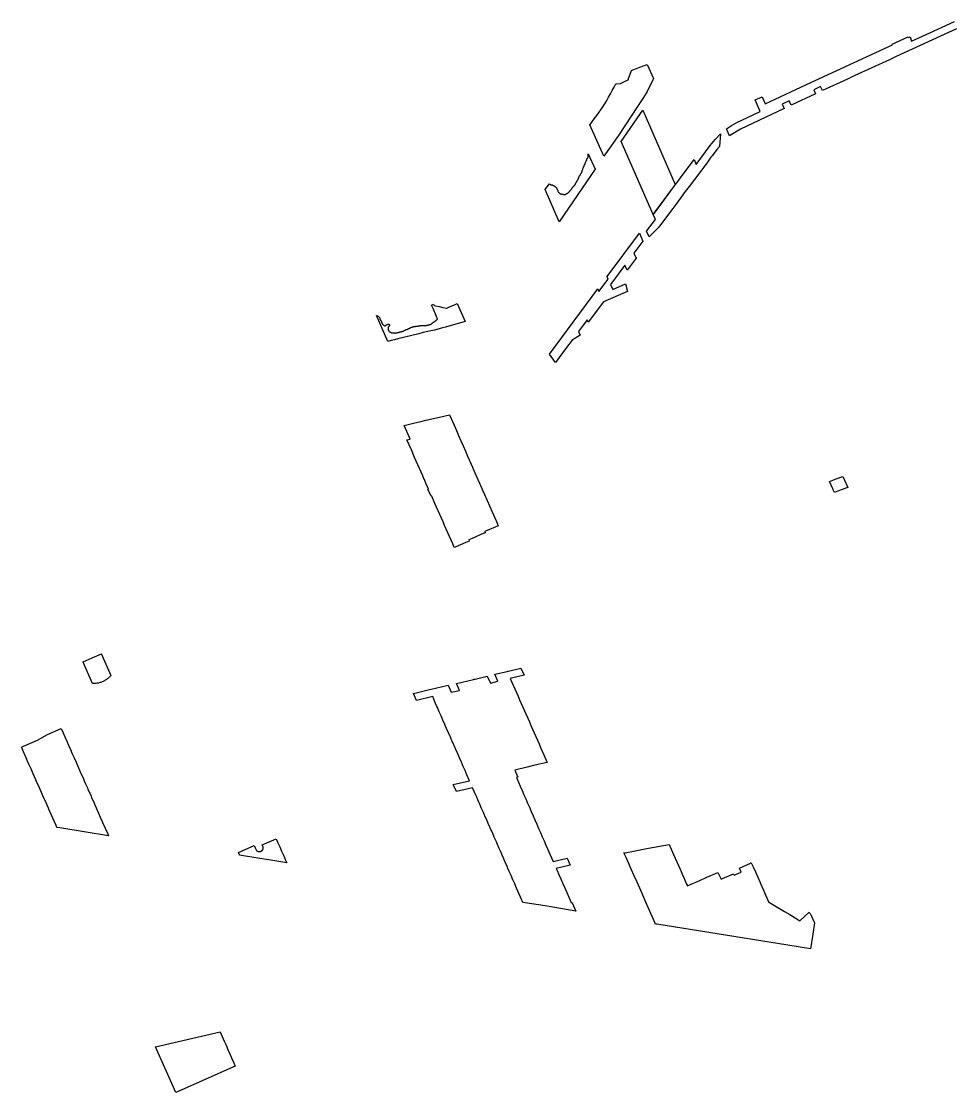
# Model space of a CAD drawing. Header units: inches. Extents: x 326978 to 343822, y 4677882 to 4690337.
# Drawn here: x 337767 to 340245, y 4686580 to 4689427 of the extents above; entities that cross this region are included whole.
import ezdxf

# ---------------------------------------------------------------- set-up
doc = ezdxf.new("R2010")
doc.units = ezdxf.units.IN
doc.header["$MEASUREMENT"] = 0
doc.layers.add('Parks', color=7, linetype='Continuous')

msp = doc.modelspace()

# ---------------------------------------------------------------- linework, layer by layer
at = {"layer": 'Parks'}
msp.add_lwpolyline([(340252.9224, 4689407.4716), (340092.4032, 4689333.6988), (340074.0272, 4689325.2556), (340027.0596, 4689303.6756), (339980.776, 4689282.502), (339962.5264, 4689274.0276), (339896.1648, 4689243.2104), (339891.4052, 4689254.2048), (339873.158, 4689245.7272), (339877.9104, 4689234.7496), (339812.826, 4689204.392), (339807.8696, 4689215.7924), (339789.4576, 4689206.964), (339794.6168, 4689195.8608), (339711.858, 4689156.9764), (339678.3527, 4689140.8504), (339649.2208, 4689123.0499), (339641.0041, 4689141.7961), (339654.4597, 4689150.3876), (339667.2284, 4689157.7044), (339730.6756, 4689188.0172), (339717.5472, 4689218.4792), (339735.8424, 4689226.8448), (339743.9148, 4689208.4212), (339865.044, 4689264.4688), (340082.0412, 4689364.4876), (340081.2436, 4689366.818), (340123.9632, 4689386.448), (340124.7172, 4689384.0972), (340129.1524, 4689386.1352), (340132.8832, 4689374.4328), (340181.5704, 4689396.8112), (340202.4884, 4689406.4256), (340246.8784, 4689427.1588)], dxfattribs=at)
for points in [[(339430.5877, 4689312.9895), (339447.3016, 4689275.0208), (339430.0612, 4689240.5336), (339420.2868, 4689225.2652), (339404.46, 4689200.5424), (339354.2404, 4689124.1192), (339314.734, 4689069.1892), (339278.0269, 4689152.1884), (339281.124, 4689156.4852), (339286.9712, 4689164.5976), (339292.8184, 4689172.71), (339298.666, 4689180.822), (339304.5112, 4689188.9312), (339305.504, 4689190.3568), (339311.2192, 4689198.5628), (339316.9348, 4689206.7684), (339317.848, 4689208.4092), (339322.7112, 4689217.1468), (339327.5744, 4689225.8844), (339332.4376, 4689234.6224), (339337.3012, 4689243.36), (339342.1644, 4689252.098), (339347.0276, 4689260.8356), (339349.0836, 4689261.066), (339359.0212, 4689262.1796), (339361.2712, 4689263.2032), (339370.3732, 4689267.344), (339379.4756, 4689271.4852), (339381.7288, 4689277.8292), (339385.076, 4689287.2524), (339388.4228, 4689296.6756), (339392.4024, 4689298.2168), (339401.7276, 4689301.8284), (339411.0528, 4689305.44), (339420.3776, 4689309.0512), (339430.5877, 4689312.9895)], [(339446.4104, 4688913.4664), (339361.3424, 4689107.9324), (339418.4444, 4689191.3152), (339505.054, 4688993.3068), (339446.4104, 4688913.4664)], [(339590.326, 4689053.328), (339569.7792, 4689025.8556), (339555.9212, 4689007.3264), (339541.5744, 4688988.1432), (339531.6316, 4688974.8492), (339520.6912, 4688960.2208), (339506.2016, 4688940.5496), (339498.2796, 4688929.7872), (339484.5244, 4688911.1008), (339461.286, 4688879.8584), (339435.606, 4688854.2104), (339428.816, 4688869.5024), (339452.0808, 4688900.4968), (339446.4104, 4688913.4664), (339554.7916, 4689059.892), (339560.3944, 4689047.0212), (339597.7734, 4689097.1849), (339610.6926, 4689113.2327), (339625.106, 4689127.9532), (339622.2264, 4689094.9921), (339615.6425, 4689087.0905), (339602.796, 4689070.0012), (339599.8572, 4689066.0716), (339590.326, 4689053.328)], [(339273.5536, 4689074.937), (339291.5416, 4689034.4016), (339257.2188, 4688983.6904), (339196.6268, 4688894.6836), (339159.2423, 4688979.9342), (339161.0932, 4688982.584), (339164.5097, 4688987.1954), (339170.4628, 4688995.2304), (339175.9412, 4688991.7744), (339176.7092, 4688992.3888), (339177.7588, 4688992.44), (339178.6804, 4688991.9536), (339179.6276, 4688991.6208), (339180.6004, 4688991.288), (339181.5476, 4688990.904), (339182.4948, 4688990.5456), (339183.3396, 4688989.9312), (339184.1332, 4688989.2912), (339184.9012, 4688988.5488), (339185.7972, 4688987.9344), (339186.4628, 4688987.0896), (339187.1284, 4688986.296), (339188.1524, 4688985.9888), (339188.8948, 4688985.2976), (339189.5092, 4688984.4016), (339189.9956, 4688983.4032), (339190.5076, 4688982.4304), (339190.7636, 4688981.3808), (339191.0196, 4688980.3568), (339191.4804, 4688979.384), (339191.9156, 4688978.4624), (339192.2996, 4688977.5152), (339192.6324, 4688976.4912), (339192.9396, 4688975.4672), (339193.426, 4688974.52), (339193.9892, 4688973.6752), (339194.5524, 4688972.8048), (339195.3204, 4688972.1392), (339196.1908, 4688971.6272), (339196.8564, 4688970.8336), (339197.4159, 4688969.9416), (339197.7524, 4688969.656), (339198.6228, 4688969.1184), (339199.5444, 4688968.7088), (339200.594, 4688968.5296), (339201.6948, 4688968.376), (339202.77, 4688968.2992), (339203.794, 4688968.0944), (339204.7924, 4688967.8128), (339205.8164, 4688967.6336), (339206.8148, 4688967.352), (339207.9412, 4688967.1984), (339209.1188, 4688967.1216), (339210.1172, 4688966.9936), (339211.1924, 4688966.9936), (339212.2164, 4688967.1216), (339213.1636, 4688967.4544), (339214.0084, 4688967.992), (339214.9044, 4688968.5296), (339215.826, 4688969.0928), (339216.7988, 4688969.528), (339217.7204, 4688969.9632), (339218.7444, 4688970.3472), (339219.7428, 4688970.7824), (339220.6388, 4688971.4736), (339221.3812, 4688972.1904), (339222.1236, 4688972.984), (339222.7636, 4688973.8288), (339223.3268, 4688974.6736), (339223.9668, 4688975.5952), (339224.658, 4688976.3632), (339225.3236, 4688977.208), (339225.938, 4688978.0016), (339226.6548, 4688978.7696), (339227.4228, 4688979.5632), (339228.1652, 4688980.2544), (339228.882, 4688981.0224), (339229.5732, 4688981.816), (339230.2132, 4688982.7632), (339230.7252, 4688983.6336), (339231.2628, 4688984.504), (339231.9028, 4688985.4256), (339232.5172, 4688986.296), (339233.362, 4688987.1152), (339234.1556, 4688987.9856), (339234.77, 4688988.7792), (339235.5124, 4688989.6496), (339236.2036, 4688990.4944), (339236.946, 4688991.3904), (339237.586, 4688992.184), (339238.3028, 4688993.0544), (339238.9428, 4688994.0016), (339239.4548, 4688994.872), (339239.9668, 4688995.9472), (339240.4276, 4688996.8944), (339240.9908, 4688997.7648), (339241.6308, 4688998.6352), (339242.2196, 4688999.5824), (339242.7572, 4689000.4528), (339243.1156, 4689001.4256), (339243.5508, 4689002.4496), (339244.0628, 4689003.32), (339244.7796, 4689004.1392), (339245.394, 4689004.9584), (339246.0852, 4689005.7776), (339246.5716, 4689006.6992), (339246.9044, 4689007.6976), (339247.1092, 4689008.7216), (339247.4164, 4689009.72), (339247.7748, 4689010.8208), (339248.1332, 4689011.768), (339248.5428, 4689012.7152), (339249.0548, 4689013.7392), (339249.4388, 4689014.8656), (339249.8228, 4689015.8896), (339250.4116, 4689016.7344), (339251.1028, 4689017.4768), (339251.8196, 4689018.3216), (339252.6388, 4689019.0896), (339253.2532, 4689019.9856), (339253.2788, 4689021.0352), (339253.7652, 4689021.9312), (339254.5844, 4689022.7504), (339255.1988, 4689023.5696), (339255.8132, 4689024.3632), (339256.4788, 4689025.336), (339256.8628, 4689026.4368), (339256.9652, 4689027.4352), (339257.1188, 4689028.4336), (339257.4004, 4689029.4832), (339257.7844, 4689030.4304), (339258.194, 4689031.5312), (339258.5524, 4689032.4784), (339258.9108, 4689033.5024), (339259.2436, 4689034.5008), (339259.474, 4689035.4992), (339259.7556, 4689036.7024), (339260.1396, 4689037.6496), (339260.7284, 4689038.6736), (339261.1892, 4689039.5952), (339261.5732, 4689040.568), (339261.9572, 4689041.6688), (339262.3156, 4689042.744), (339262.6996, 4689043.7168), (339263.1348, 4689044.664), (339263.6724, 4689045.5344), (339264.1844, 4689046.5072), (339264.6196, 4689047.5056), (339265.0292, 4689048.6064), (339265.4644, 4689049.528), (339265.7716, 4689050.6288), (339265.8484, 4689051.6272), (339266.3092, 4689052.6256), (339266.9236, 4689053.5728), (339267.3844, 4689054.4688), (339267.8964, 4689055.4672), (339268.4084, 4689056.4912), (339268.7412, 4689057.5152), (339269.074, 4689058.5392), (339269.458, 4689059.512), (339269.7908, 4689060.536), (339270.1748, 4689061.56), (339270.7636, 4689062.6096), (339271.5828, 4689063.4288), (339272.2228, 4689064.3248), (339272.7604, 4689065.3488), (339273.0932, 4689066.3728), (339273.298, 4689067.4992), (339273.3236, 4689068.6256), (339273.5028, 4689069.7264), (339273.5284, 4689070.8528), (339273.4004, 4689071.8768), (339273.3748, 4689072.9264), (339273.3748, 4689073.976), (339273.5536, 4689074.937)], [(339400.808, 4688797.9636), (339376.8244, 4688766.3064), (339371.13, 4688779.27), (339332.7848, 4688727.53), (339338.5184, 4688714.3668), (339372.7824, 4688729.3208), (339377.7868, 4688709.5584), (339314.1012, 4688681.7636), (339273.778, 4688627.5416), (339270.9, 4688633.9964), (339247.6608, 4688602.804), (339252.4249, 4688593.2829), (339230.962, 4688580.2244), (339215.9749, 4688560.151), (339186.355, 4688520.4787), (339170.2196, 4688542.4528), (339299.1304, 4688715.854), (339301.9628, 4688709.4856), (339326.306, 4688742.3328), (339323.5292, 4688748.7092), (339409.3824, 4688863.8564), (339418.4968, 4688843.184), (339394.9068, 4688811.3528), (339400.808, 4688797.9636)], [(338710.3407, 4688645.3611), (338710.5028, 4688645.432), (338711.6004, 4688644.8384), (338713.0532, 4688644.504), (338714.0564, 4688644.44), (338714.7988, 4688643.7232), (338715.57, 4688643.0304), (338716.3124, 4688642.3312), (338716.9684, 4688641.4688), (338717.7828, 4688640.848), (338718.3684, 4688639.9872), (338718.778, 4688639), (338719.1572, 4688638.0016), (338719.5332, 4688637.008), (338719.9508, 4688636.0272), (338720.4148, 4688635.0656), (338721.0292, 4688634.1872), (338721.6772, 4688633.344), (338722.2548, 4688632.4784), (338722.7204, 4688631.5152), (338723.1332, 4688630.592), (338723.5988, 4688629.6688), (338723.9908, 4688628.6736), (338724.3844, 4688627.7056), (338724.6116, 4688626.7232), (338724.8788, 4688625.6848), (338725.2084, 4688624.7024), (338725.5796, 4688623.7424), (338726.2708, 4688622.9344), (338726.9332, 4688622.1392), (338727.61, 4688621.352), (338728.346, 4688620.6512), (338729.098, 4688619.9632), (338729.994, 4688619.3744), (338730.8516, 4688618.8272), (338731.77, 4688618.2672), (338732.818, 4688618.0944), (338733.8212, 4688618.2128), (338734.8116, 4688618.5328), (338735.61, 4688619.216), (338736.4052, 4688619.8576), (338737.2932, 4688620.3392), (338738.21, 4688620.8016), (338739.1796, 4688621.2112), (338740.0996, 4688621.6336), (338741.0724, 4688621.9328), (338742.0868, 4688622.1216), (338743.0852, 4688622.008), (338744.1044, 4688621.7296), (338745.0996, 4688621.4592), (338745.8116, 4688620.6544), (338745.618, 4688619.656), (338745.0628, 4688618.7904), (338744.5284, 4688617.8704), (338743.9972, 4688616.9968), (338743.3044, 4688616.152), (338742.5956, 4688615.3808), (338741.986, 4688614.544), (338741.3924, 4688613.6624), (338741.3284, 4688612.6256), (338741.5796, 4688611.616), (338741.7828, 4688610.5808), (338741.8004, 4688609.5632), (338741.8932, 4688608.5552), (338742.0532, 4688607.5024), (338742.1604, 4688606.4448), (338742.5588, 4688605.448), (338743.1732, 4688604.5744), (338743.8404, 4688603.7968), (338744.5972, 4688603.0448), (338745.3988, 4688602.3328), (338746.1972, 4688601.704), (338747.0836, 4688601.1808), (338747.9956, 4688600.6272), (338748.962, 4688600.2816), (338749.9204, 4688599.9904), (338750.9556, 4688599.7232), (338751.97, 4688599.416), (338752.9668, 4688599.1568), (338754.0244, 4688598.9424), (338755.0884, 4688598.8448), (338756.0948, 4688598.8448), (338757.1396, 4688598.8448), (338758.1604, 4688598.8448), (338759.21, 4688598.8176), (338760.2212, 4688598.8256), (338761.2212, 4688598.9264), (338762.2324, 4688599.0528), (338763.2612, 4688599.1808), (338764.3236, 4688599.3008), (338765.3428, 4688599.576), (338766.3204, 4688599.9504), (338767.3348, 4688600.232), (338768.3524, 4688600.408), (338769.4052, 4688600.5904), (338770.4388, 4688600.8752), (338771.4228, 4688601.1952), (338772.426, 4688601.4224), (338773.4372, 4688601.6064), (338774.442, 4688601.8224), (338775.4452, 4688602.0384), (338776.4148, 4688602.3408), (338777.466, 4688602.6), (338778.4708, 4688602.8224), (338779.4452, 4688603.0848), (338780.442, 4688603.3936), (338781.4276, 4688603.744), (338782.3732, 4688604.1392), (338783.322, 4688604.6192), (338784.25, 4688605.1744), (338785.1844, 4688605.6816), (338786.0756, 4688606.136), (338787.0596, 4688606.5216), (338788.0276, 4688606.8576), (338788.9844, 4688607.2976), (338789.9252, 4688607.704), (338790.9012, 4688607.9824), (338791.922, 4688608.32), (338792.874, 4688608.7136), (338793.8532, 4688609.184), (338794.7684, 4688609.6624), (338795.7236, 4688610.0896), (338796.6436, 4688610.5728), (338797.6164, 4688611.0784), (338798.5572, 4688611.504), (338799.4884, 4688611.888), (338800.522, 4688612.2064), (338801.4356, 4688612.7184), (338802.3428, 4688613.1888), (338803.2756, 4688613.6272), (338804.2148, 4688613.9824), (338805.2884, 4688614.1712), (338806.3028, 4688614.4896), (338807.2164, 4688614.912), (338808.13, 4688615.4512), (338809.0692, 4688615.968), (338810.0804, 4688616.2288), (338811.1476, 4688616.3168), (338812.186, 4688616.352), (338813.25, 4688616.36), (338814.314, 4688616.4512), (338815.3188, 4688616.6208), (338816.346, 4688616.7472), (338817.3988, 4688616.8592), (338818.4724, 4688616.9392), (338819.4996, 4688617.0784), (338820.4868, 4688617.248), (338821.4756, 4688617.4048), (338822.45, 4688617.6912), (338823.4772, 4688617.736), (338824.474, 4688617.9536), (338825.4868, 4688618.1584), (338826.4948, 4688618.3584), (338827.5332, 4688618.5008), (338828.5956, 4688618.5632), (338829.6324, 4688618.6592), (338830.6676, 4688618.8144), (338831.7332, 4688618.9168), (338832.7428, 4688618.9744), (338833.7892, 4688618.9248), (338834.8292, 4688618.9088), (338835.8532, 4688618.7472), (338836.858, 4688618.4432), (338837.8756, 4688618.3296), (338838.874, 4688618.4352), (338839.8996, 4688618.576), (338840.9252, 4688618.736), (338841.9316, 4688618.8288), (338842.9316, 4688619.0112), (338843.954, 4688619.1408), (338844.954, 4688619.2352), (338845.9716, 4688619.3104), (338847.01, 4688619.4576), (338847.9988, 4688619.704), (338848.9684, 4688620.0448), (338849.9348, 4688620.3936), (338850.8868, 4688620.712), (338851.8452, 4688621.1104), (338852.8132, 4688621.5472), (338853.8196, 4688621.8368), (338854.7268, 4688622.264), (338855.6324, 4688622.744), (338856.5748, 4688623.1456), (338857.41, 4688623.7808), (338858.1748, 4688624.4288), (338858.9892, 4688625.0336), (338859.8532, 4688625.6144), (338860.706, 4688626.2048), (338861.5716, 4688626.7584), (338862.4468, 4688627.296), (338863.3172, 4688627.904), (338864.186, 4688628.4576), (338865.0148, 4688629.0464), (338865.8708, 4688629.6496), (338866.6468, 4688630.3232), (338867.3492, 4688631.0704), (338868.1204, 4688631.7648), (338868.9172, 4688632.3824), (338869.7108, 4688633.0096), (338870.5684, 4688633.5632), (338871.466, 4688634.088), (338872.242, 4688634.7632), (338872.6132, 4688635.7056), (338870.1242, 4688642.3642), (338866.6228, 4688651.7312), (338865.2452, 4688654.844), (338861.198, 4688663.9884), (338857.1508, 4688673.1328), (338862.5268, 4688675.488), (338863.9092, 4688672.3136), (338867.732, 4688671.4436), (338877.4828, 4688669.2248), (338887.2336, 4688667.006), (338896.9844, 4688664.7872), (338897.6664, 4688665.086), (338906.826, 4688669.0996), (338915.9852, 4688673.1128), (338925.1444, 4688677.1264), (338946.74, 4688629.1768), (338893.8438, 4688614.1791), (338886.2472, 4688612.2636), (338864.8108, 4688606.6236), (338846.8872, 4688602.7708), (338835.0724, 4688599.7676), (338823.2576, 4688596.7644), (338767.0992, 4688582.9868), (338758.2196, 4688580.8084), (338749.34, 4688578.63), (338740.4604, 4688576.4516), (338710.3407, 4688645.3611)], [(338957.3816, 4688261.6298), (338959.0156, 4688257.9184), (338965.7696, 4688242.5772), (338972.5236, 4688227.236), (338984.8544, 4688199.2268), (338993.5792, 4688179.4104), (338998.8636, 4688167.4076), (339005.0036, 4688153.4612), (339011.1436, 4688139.5148), (339017.2836, 4688125.5684), (339029.5636, 4688097.6752), (339034.4795, 4688086.5135), (338998.6074, 4688070.7644), (338999.8228, 4688067.9672), (338997.8824, 4688067.1168), (338996.1772, 4688066.3681), (338965.2395, 4688052.7474), (338956.0345, 4688048.6959), (338957.2912, 4688045.8232), (338948.0824, 4688041.7804), (338919.9608, 4688029.4348), (338917.4492, 4688028.3324), (338913.2348, 4688038.1344), (338908.9436, 4688047.9024), (338904.6528, 4688057.6708), (338900.362, 4688067.4388), (338896.0708, 4688077.2072), (338891.7796, 4688086.9756), (338887.4888, 4688096.7436), (338883.198, 4688106.512), (338878.9068, 4688116.2804), (338874.616, 4688126.0484), (338870.3248, 4688135.8168), (338866.034, 4688145.5848), (338857.44, 4688165.1492), (338855.6308, 4688164.7216), (338847.384, 4688183.4412), (338849.1932, 4688183.8688), (338846.4216, 4688190.178), (338842.1312, 4688199.944), (338837.9136, 4688209.544), (338837.8408, 4688209.7096), (338833.5504, 4688219.4756), (338829.26, 4688229.2416), (338824.9696, 4688239.0076), (338820.6788, 4688248.7736), (338816.3888, 4688258.5392), (338812.0984, 4688268.3052), (338803.5176, 4688287.8372), (338791.5816, 4688315.0064), (338800.172, 4688317.0188), (338798.302, 4688321.2756), (338784.206, 4688353.3644), (338794.5936, 4688355.7976), (338808.6908, 4688359.1), (338828.616, 4688363.7672), (338842.266, 4688366.9648), (338854.1356, 4688369.7452), (338866.0048, 4688372.526), (338877.874, 4688375.3064), (338889.7432, 4688378.0868), (338904.58, 4688381.5624), (338916.8604, 4688353.6692), (338923.096, 4688339.5056), (338929.0828, 4688325.9076), (338935.0692, 4688312.3096), (338941.0556, 4688298.7124), (338947.0424, 4688285.114), (338953.0288, 4688271.5164), (338957.3816, 4688261.6298)], [(339914.828, 4688204.5004), (339932.2776, 4688211.1028), (339950.6084, 4688217.7796), (339963.5364, 4688188.4432), (339945.8236, 4688181.4804), (339927.9564, 4688174.4564), (339924.6536, 4688182.0156), (339923.4328, 4688184.81), (339914.828, 4688204.5004)], [(337979.6952, 4687745.8128), (337979.9712, 4687745.1852), (337985.33, 4687733.0016), (338004.8889, 4687688.533), (338003.255, 4687686.6758), (338001.7339, 4687685.0751), (338000.1558, 4687683.5306), (337998.5228, 4687682.0443), (337996.837, 4687680.618), (337995.1007, 4687679.2538), (337993.3161, 4687677.9534), (337991.4856, 4687676.7184), (337989.6116, 4687675.5506), (337987.6964, 4687674.4514), (337985.7428, 4687673.4223), (337983.7531, 4687672.4646), (337981.73, 4687671.5797), (337979.6763, 4687670.7686), (337977.5944, 4687670.0324), (337975.4873, 4687669.3721), (337973.3577, 4687668.7885), (337971.2083, 4687668.2825), (337969.042, 4687667.8546), (337966.8616, 4687667.5055), (337964.67, 4687667.2356), (337962.4701, 4687667.0453), (337960.2647, 4687666.9348), (337958.0568, 4687666.9042), (337955.8492, 4687666.9536), (337936.2904, 4687711.422), (337930.9308, 4687723.6072), (337930.6548, 4687724.2352), (337955.1752, 4687735.024), (337979.6952, 4687745.8128)], [(339105.498, 4687084.244), (339099.7228, 4687085.1416), (339097.7388, 4687089.6696), (339097.0588, 4687091.2212), (339083.1264, 4687123.0152), (339078.234, 4687134.1808), (339078.1788, 4687134.3068), (339073.3412, 4687145.3468), (339068.4484, 4687156.5124), (339063.5556, 4687167.6784), (339060.198, 4687175.3408), (339058.6628, 4687178.844), (339053.77, 4687190.0096), (339050.2228, 4687198.1052), (339048.8772, 4687201.1756), (339043.9844, 4687212.3412), (339043.556, 4687213.3184), (339039.0916, 4687223.5072), (339036.89, 4687228.5316), (339034.1988, 4687234.6728), (339030.2236, 4687243.7452), (339029.3064, 4687245.8384), (339024.4132, 4687257.0044), (339023.5568, 4687258.9584), (339019.5208, 4687268.17), (339016.8908, 4687274.172), (339014.6276, 4687279.336), (339010.2244, 4687289.3852), (339009.7352, 4687290.5016), (339004.8424, 4687301.6672), (339003.558, 4687304.5984), (338999.9496, 4687312.8332), (338996.8916, 4687319.812), (338995.0568, 4687323.9988), (338990.164, 4687335.1648), (338985.2712, 4687346.3304), (338983.6384, 4687350.0572), (338980.3784, 4687357.4964), (338977.1124, 4687364.9496), (338975.4856, 4687368.662), (338970.5868, 4687379.8416), (338966.182, 4687389.8932), (338923.0488, 4687379.8908), (338914.8352, 4687398.6348), (338957.9712, 4687408.6308), (338951.0156, 4687424.504), (338949.3028, 4687428.4124), (338946.1228, 4687435.67), (338942.82, 4687443.2068), (338941.23, 4687446.8356), (338936.3372, 4687458.0012), (338931.4448, 4687469.1668), (338926.552, 4687480.3324), (338921.6588, 4687491.4984), (338916.7664, 4687502.664), (338915.5432, 4687505.4556), (338911.8736, 4687513.8296), (338909.4272, 4687519.4124), (338906.9812, 4687524.9952), (338903.3116, 4687533.3696), (338902.0884, 4687536.1608), (338897.1956, 4687547.3268), (338893.526, 4687555.7008), (338892.3028, 4687558.4924), (338887.41, 4687569.6584), (338882.5172, 4687580.8236), (338877.6244, 4687591.9892), (338872.732, 4687603.1552), (338871.5088, 4687605.9464), (338867.8392, 4687614.3208), (338862.9464, 4687625.4864), (338860.068, 4687632.0552), (338816.9804, 4687621.9484), (338808.7568, 4687640.6744), (338851.8472, 4687650.782), (338856.1636, 4687651.7948), (338901.3824, 4687662.402), (338909.5924, 4687643.6728), (338931.3196, 4687648.764), (338923.184, 4687667.3224), (338968.3912, 4687677.808), (338970.6924, 4687678.3936), (338970.7856, 4687678.4176), (338972.9904, 4687678.9784), (339005.1804, 4687686.6808), (339013.3412, 4687668.1024), (339033.2364, 4687672.824), (339025.0124, 4687691.5456), (339058.0452, 4687699.386), (339059.8444, 4687699.8132), (339061.6436, 4687700.24), (339094.676, 4687708.08), (339102.9, 4687689.3588), (339069.8708, 4687681.5192), (339068.0688, 4687681.0916), (339066.2664, 4687680.6636), (339069.7904, 4687672.6416), (339074.0804, 4687662.8752), (339078.3704, 4687653.1092), (339082.6608, 4687643.3428), (339086.9508, 4687633.5768), (339091.2408, 4687623.8108), (339095.5308, 4687614.0444), (339099.8208, 4687604.2784), (339104.1104, 4687594.512), (339108.4012, 4687584.746), (339112.6912, 4687574.98), (339116.9812, 4687565.2136), (339121.2712, 4687555.4476), (339125.5612, 4687545.6812), (339129.8516, 4687535.9152), (339134.1416, 4687526.1492), (339138.4316, 4687516.3828), (339142.7216, 4687506.6168), (339147.0116, 4687496.8508), (339151.3016, 4687487.0844), (339155.592, 4687477.3184), (339164.3252, 4687457.4372), (339131.2952, 4687449.5976), (339111.4, 4687444.876), (339078.3676, 4687437.0352), (339086.5239, 4687418.4672), (339084.8164, 4687417.8928), (339082.5688, 4687417.1112), (339087.932, 4687404.8524), (339092.818, 4687393.6852), (339097.704, 4687382.5168), (339102.59, 4687371.3488), (339107.4764, 4687360.1804), (339112.3624, 4687349.0128), (339117.2488, 4687337.8444), (339122.1348, 4687326.6764), (339127.0208, 4687315.508), (339131.9072, 4687304.3396), (339136.7932, 4687293.1716), (339141.6796, 4687282.0032), (339146.5656, 4687270.8356), (339151.4516, 4687259.6672), (339156.338, 4687248.4988), (339161.224, 4687237.3308), (339166.1104, 4687226.1616), (339171.6072, 4687213.5976), (339180.1434, 4687194.0143), (339217.6828, 4687202.928), (339225.9068, 4687184.2064), (339188.2777, 4687175.2212), (339190.5652, 4687170.2972), (339195.4464, 4687159.126), (339200.3272, 4687147.9552), (339205.208, 4687136.784), (339210.0884, 4687125.614), (339227.9924, 4687084.6368), (339230.842, 4687084.172), (339240.4432, 4687062.23), (339184.4328, 4687071.3672), (339158.6288, 4687075.5768), (339105.498, 4687084.244)], [(337931.482, 4687413.7108), (337933.6816, 4687408.7188), (337937.224, 4687400.68), (337942.14, 4687389.5244), (337943.5074, 4687386.4211), (337947.0739, 4687378.3273), (337948.4293, 4687375.2515), (337951.9897, 4687367.1715), (337953.3451, 4687364.0955), (337956.9048, 4687356.0168), (337958.2604, 4687352.9408), (337961.8028, 4687344.9024), (337971.6344, 4687322.5908), (337976.5496, 4687311.4364), (337981.4659, 4687300.2795), (337982.5368, 4687297.8492), (337996.0552, 4687267.1712), (337998.2852, 4687262.1104), (337868.4496, 4687283.0388), (337861.2853, 4687284.1609), (337858.89, 4687289.5724), (337846.0364, 4687318.6116), (337842.336, 4687326.9724), (337839.8688, 4687332.546), (337838.6352, 4687335.3328), (337834.9344, 4687343.6932), (337831.2336, 4687352.054), (337827.5328, 4687360.4144), (337823.832, 4687368.7748), (337820.1312, 4687377.1352), (337816.4304, 4687385.496), (337812.7296, 4687393.8564), (337809.0288, 4687402.2168), (337805.328, 4687410.5772), (337801.6276, 4687418.938), (337797.9268, 4687427.2984), (337794.226, 4687435.6588), (337792.3756, 4687439.8392), (337790.5252, 4687444.0196), (337786.8244, 4687452.38), (337783.1236, 4687460.7404), (337781.2732, 4687464.9208), (337779.4228, 4687469.1008), (337775.722, 4687477.4616), (337772.0212, 4687485.822), (337768.3204, 4687494.1824), (337766.7869, 4687497.6467), (337772.3644, 4687500.1016), (337809.5924, 4687516.4876), (337836.3528, 4687531.3388), (337872.5912, 4687547.3548), (337877.5072, 4687536.1992), (337882.4228, 4687525.0436), (337887.3384, 4687513.888), (337892.2544, 4687502.7324), (337897.17, 4687491.5768), (337902.0856, 4687480.4212), (337907.0016, 4687469.2656), (337911.9172, 4687458.11), (337923.2356, 4687432.4244), (337931.482, 4687413.7108)], [(338409.7057, 4687231.7227), (338407.0332, 4687237.7988), (338444.0172, 4687254.0596), (338448.5648, 4687243.7412), (338453.4812, 4687232.5856), (338458.3972, 4687221.4304), (338463.3132, 4687210.2748), (338465.7716, 4687204.6968), (338468.2296, 4687199.1192), (338472.076, 4687190.3912), (338424.5308, 4687198.0176), (338400.9032, 4687201.7756), (338346.866, 4687210.33), (338346.1296, 4687212.004), (338343.6756, 4687217.5832), (338385.798, 4687236.1172), (338388.2524, 4687230.538), (338391.4968, 4687223.1615), (338391.7727, 4687222.9058), (338392.0574, 4687222.6599), (338392.3504, 4687222.4241), (338392.6515, 4687222.1986), (338392.9603, 4687221.9838), (338393.2764, 4687221.7799), (338393.5995, 4687221.5872), (338393.929, 4687221.4058), (338394.2647, 4687221.2361), (338394.6061, 4687221.0782), (338394.9528, 4687220.9323), (338395.3044, 4687220.7985), (338395.6605, 4687220.6772), (338396.0205, 4687220.5683), (338396.3842, 4687220.4721), (338396.751, 4687220.3886), (338397.1204, 4687220.318), (338397.4921, 4687220.2603), (338397.8656, 4687220.2156), (338398.2405, 4687220.184), (338398.6162, 4687220.1655), (338398.9923, 4687220.1601), (338399.3684, 4687220.1678), (338399.744, 4687220.1887), (338400.1186, 4687220.2226), (338400.4918, 4687220.2697), (338400.8632, 4687220.3297), (338401.2322, 4687220.4026), (338401.5984, 4687220.4884), (338401.9615, 4687220.5869), (338402.3208, 4687220.698), (338402.6761, 4687220.8216), (338403.0269, 4687220.9575), (338403.3727, 4687221.1056), (338403.7131, 4687221.2656), (338404.0477, 4687221.4374), (338404.3761, 4687221.6208), (338404.6979, 4687221.8156), (338405.0128, 4687222.0215), (338405.3202, 4687222.2382), (338405.6199, 4687222.4655), (338405.9115, 4687222.7032), (338406.1946, 4687222.9509), (338406.4689, 4687223.2083), (338406.734, 4687223.4751), (338406.9897, 4687223.7511), (338407.2355, 4687224.0358), (338407.4713, 4687224.3288), (338407.6967, 4687224.63), (338407.9115, 4687224.9388), (338408.1154, 4687225.2549), (338408.3081, 4687225.578), (338408.4894, 4687225.9076), (338408.6591, 4687226.2433), (338408.8169, 4687226.5847), (338408.9628, 4687226.9314), (338409.0965, 4687227.2831), (338409.2178, 4687227.6391), (338409.3266, 4687227.9992), (338409.4228, 4687228.3629), (338409.5062, 4687228.7297), (338409.5768, 4687229.0991), (338409.6344, 4687229.4709), (338409.679, 4687229.8444), (338409.7106, 4687230.2192), (338409.7291, 4687230.5949), (338409.7344, 4687230.971), (338409.7266, 4687231.3471), (338409.7057, 4687231.7227)], [(339803.8408, 4686971.0744), (339594.1764, 4687004.6948), (339455.7724, 4687026.8884), (339452.2284, 4687027.4568), (339450.1804, 4687032.1072), (339429.392, 4687079.2928), (339410.3348, 4687122.5172), (339403.2036, 4687138.6916), (339395.5804, 4687155.9816), (339387.958, 4687173.2704), (339380.3352, 4687190.56), (339374.0644, 4687204.7832), (339368.538, 4687217.3176), (339371.748, 4687217.1628), (339434.0192, 4687228.9052), (339488.5976, 4687239.1968), (339500.3284, 4687212.5512), (339508.9244, 4687193.0256), (339517.5204, 4687173.5004), (339520.4332, 4687166.8836), (339525.3452, 4687155.7264), (339527.3444, 4687151.1856), (339530.2568, 4687144.5692), (339535.1692, 4687133.4116), (339537.1684, 4687128.8712), (339539.1472, 4687129.7436), (339541.1064, 4687130.6072), (339570.5388, 4687143.5828), (339588.8684, 4687151.87), (339618.4284, 4687164.9028), (339623.346, 4687153.748), (339626.5024, 4687146.5884), (339630.4136, 4687148.3128), (339659.9736, 4687161.3448), (339661.8176, 4687157.1616), (339680.1716, 4687165.3932), (339675.254, 4687176.548), (339705.0932, 4687189.7032), (339706.0632, 4687190.1308), (339707.0336, 4687190.5588), (339711.6984, 4687179.992), (339717.8524, 4687166.0516), (339724.0064, 4687152.1112), (339730.1604, 4687138.1708), (339731.3912, 4687135.3828), (339739.42, 4687117.1964), (339747.6192, 4687098.622), (339752.9244, 4687086.6056), (339759.8364, 4687082.428), (339777.7424, 4687071.606), (339794.9412, 4687061.2112), (339809.086, 4687052.6624), (339823.2696, 4687044.0896), (339836.3112, 4687036.2076), (339860.5003, 4687059.4191), (339862.1353, 4687057.2109), (339863.3071, 4687055.4729), (339864.4118, 4687053.6915), (339865.4478, 4687051.8691), (339866.0756, 4687050.6689), (339866.6821, 4687049.4578), (339867.2987, 4687048.1163), (339873.3685, 4687034.3756), (339874.2361, 4687032.4962), (339875.1663, 4687030.6469), (339870.318, 4687000.5484), (339864.0088, 4686961.3816), (339803.8408, 4686971.0744)], [(338123.5204, 4686700.8204), (338295.0892, 4686741.074), (338305.8948, 4686716.4544), (338310.794, 4686705.2916), (338315.6936, 4686694.1288), (338320.5932, 4686682.966), (338325.4924, 4686671.8036), (338330.392, 4686660.6408), (338335.2916, 4686649.478), (338176.9656, 4686579.5324), (338123.5204, 4686700.8204)]]:
    msp.add_lwpolyline(points, close=True, dxfattribs=at)

doc.saveas('drawing.dxf')
